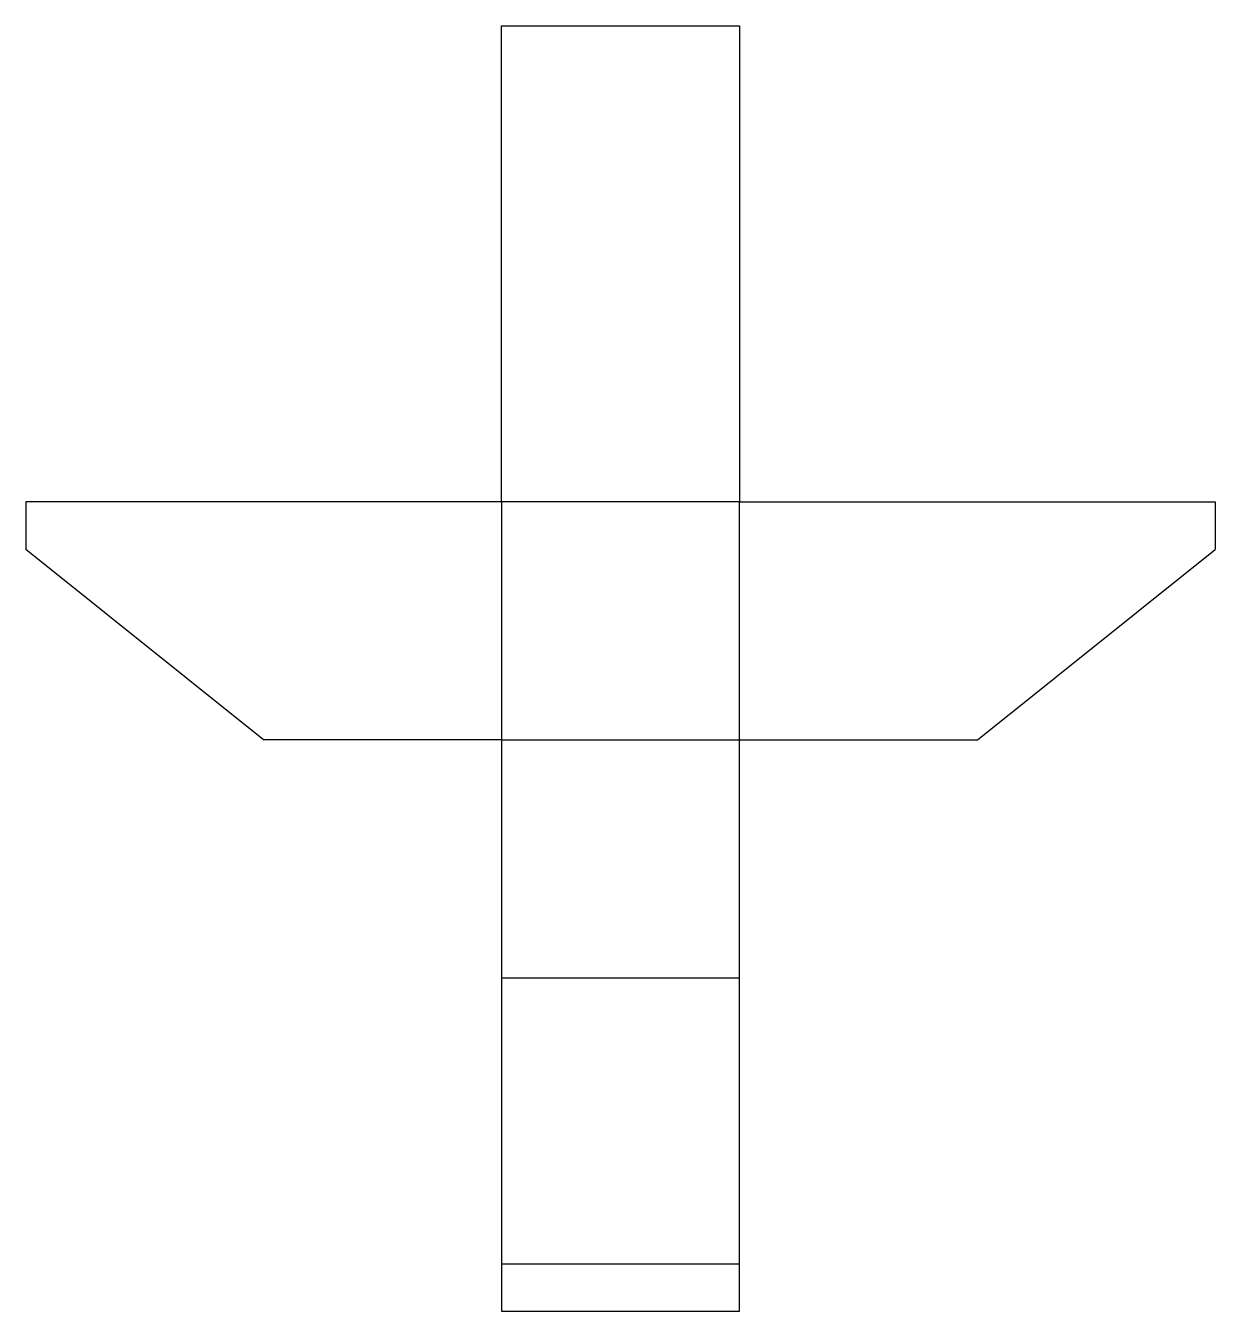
# Model space of a CAD drawing. Header units: millimetres. Extents: x -1000 to 1500, y -1200 to 1500.
import ezdxf

# ---------------------------------------------------------------- set-up
doc = ezdxf.new("R2010")
doc.units = ezdxf.units.MM

msp = doc.modelspace()

# ---------------------------------------------------------------- linework, layer by layer
for points in [[(0, 500), (0, 1500), (500, 1500), (500, 500)], [(0, 500), (-1000, 500), (-1000, 400)], [(500, 500), (1500, 500), (1500, 400)], [(0, 0), (-500, 0), (-1000, 400)], [(500, 0), (1000, 0), (1500, 400)], [(0, 0), (0, -500), (500, -500), (500, 0)], [(0, -500), (0, -1100), (500, -1100), (500, -500)], [(0, -1100), (0, -1200), (500, -1200), (500, -1100)]]:
    msp.add_lwpolyline(points)
msp.add_lwpolyline([(0, 0), (500, 0), (500, 500), (0, 500)], close=True)

doc.saveas('drawing.dxf')
